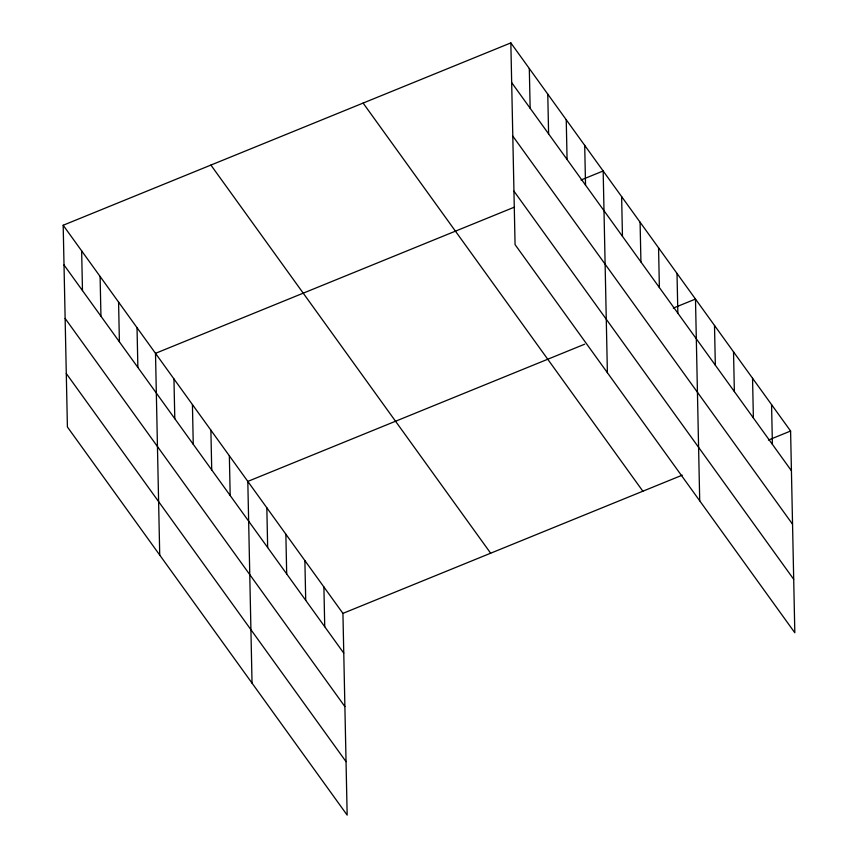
<?xml version="1.0" encoding="UTF-8"?>
<svg xmlns="http://www.w3.org/2000/svg" width="858" height="858" viewBox="0 0 858 858"><rect width="100%" height="100%" fill="white"/><g stroke="black" fill="none" stroke-linecap="round" stroke-linejoin="round"><path stroke-width="1.29" d="M63.181 225.246L342.932 613.384L347.158 815.1L67.407 426.973L63.181 225.246L510.842 42.9L790.593 431.027L794.819 632.754L515.068 244.616L510.842 42.9M514.521 207.089L155.502 353.335L159.727 555.051M581.005 180.008L603.163 170.978L607.389 372.704M584.684 344.197L247.812 481.413L252.037 683.14M673.315 308.086L695.484 299.067L699.71 500.782M342.932 613.384L682.26 475.16M768.436 440.057L790.593 431.027M511.679 82.636L791.43 470.763M512.794 136.09L792.545 524.217M513.953 191.162L793.704 579.289M363.116 103.078L642.867 491.205M210.907 165.079L490.658 553.206M64.018 264.983L343.758 653.12M65.133 318.447L344.884 706.574M66.291 373.52L346.031 761.647M771.567 404.633L772.404 444.369M752.552 378.239L753.378 417.975M733.526 351.855L734.362 391.591M714.5 325.461L715.336 365.197M677.016 273.445L677.852 313.181M658.558 247.833L659.384 287.569M640.089 222.211L640.926 261.947M621.632 196.6L622.458 236.336M584.706 145.367L585.531 185.103M566.237 119.745L567.074 159.481M547.769 94.133L548.605 133.869M529.311 68.511L530.147 108.247M323.906 586.99L324.732 626.726M304.88 560.596L305.716 600.332M285.864 534.202L286.69 573.938M266.838 507.807L267.664 547.543M229.354 455.802L230.18 495.538M210.886 430.18L211.722 469.916M192.428 404.568L193.254 444.305M173.959 378.946L174.796 418.683M137.033 327.713L137.87 367.449M118.576 302.102L119.401 341.838M100.107 276.48L100.944 316.216M81.649 250.868L82.475 290.605"/></g></svg>
